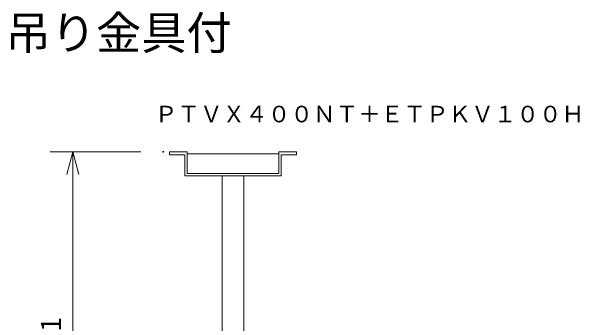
# Model space of a CAD drawing. Units: millimetres, scale not verified. Extents: x -62 to 63, y -57 to 57.
# Drawn here: x 5 to 55.3, y 29.1 to 56.7 of the extents above; entities that cross this region are included whole.
import ezdxf
from ezdxf.enums import TextEntityAlignment as Align

# ---------------------------------------------------------------- set-up
doc = ezdxf.new("R2010")
doc.units = ezdxf.units.MM
doc.header["$LTSCALE"] = 0.125
doc.header["$PDMODE"] = 32
doc.header["$PDSIZE"] = 0.0625
for name, color, linetype, lineweight in [('0-0_0', 7, 'Continuous', 18), ('0-6_SUNPO', 7, 'Continuous', 9), ('0-7_S1', 1, 'Continuous', 18)]:
    doc.layers.add(name, color=color, linetype=linetype, lineweight=lineweight)
for name, color, linetype in [('0-2_MOJI1', 7, 'Continuous'), ('0-4_TOUROKU', 7, 'Continuous'), ('0-5_DEFPOINTS', 7, 'Continuous')]:
    doc.layers.add(name, color=color, linetype=linetype)
doc.styles.add('ＭＳ ゴシック', font='')
doc.styles.get('ＭＳ ゴシック').set_extended_font_data('MS Gothic')

# ---------------------------------------------------------------- blocks, each defined once
blk = doc.blocks.new('_OPEN30')
at = {"layer": '0-0_0', "lineweight": 9}
blk.add_line((0, 0), (-1, 0), dxfattribs=at)
blk.add_lwpolyline([(-1, 0.26795), (0, 0), (-1, -0.26795)], dxfattribs=at)
blk = doc.blocks.new('D5')
at = {"layer": '0-5_DEFPOINTS'}
for p in [(16.4034, 46.3538), (8.4034, 5.9035), (16.4034, 5.9035)]:
    blk.add_point(p, dxfattribs=at)
at = {"layer": '0-6_SUNPO'}
for p, q in [((14.4034, 46.3538), (6.4034, 46.3538)), ((8.4034, 44.3538), (8.4034, 7.9035)), ((14.4034, 5.9035), (6.4034, 5.9035))]:
    blk.add_line(p, q, dxfattribs=at)
at = {"layer": '0-6_SUNPO', "xscale": 2, "yscale": 2}
for p, rotation in [((8.4034, 46.3538), 90), ((8.4034, 5.9035), 270)]:
    blk.add_blockref('_OPEN30', p, dxfattribs=dict(at, rotation=rotation))
at = {"layer": '0-6_SUNPO', "style": 'ＭＳ ゴシック'}
blk.add_text('911～1481', height=1.833, rotation=90, dxfattribs=at).set_placement((7.9034, 20.5036), align=Align.BOTTOM_LEFT)

msp = doc.modelspace()

# ---------------------------------------------------------------- linework, layer by layer
at = {"layer": '0-7_S1'}
for p, q in [((20.5871, 44.3176), (20.5871, 42.4009)), ((30.2497, 44.3176), (28.6785, 44.3176)), ((28.6785, 44.3176), (28.6785, 42.4009)), ((30.2497, 44.0412), (30.2497, 44.3176)), ((20.3769, 42.1908), (20.3769, 44.0412)), ((28.6785, 44.1397), (20.5871, 44.1397)), ((28.8887, 44.0412), (30.2497, 44.0412)), ((28.8887, 42.1908), (28.8887, 44.0412)), ((28.6785, 42.4009), (20.5871, 42.4009)), ((28.8887, 42.1908), (20.3769, 42.1908)), ((23.6706, 14.398), (23.6706, 42.2018)), ((25.595, 14.398), (25.595, 42.2018))]:
    msp.add_line(p, q, dxfattribs=at)
msp.add_lwpolyline([(20.3769, 44.0412), (19.0159, 44.0412), (19.0159, 44.3176), (20.5871, 44.3176)], dxfattribs=at)

# ---------------------------------------------------------------- block references
at = {"layer": '0-6_SUNPO'}
msp.add_blockref('D5', (2.0679, -2.0361), dxfattribs=at)

# ---------------------------------------------------------------- texts
at = {"layer": '0-2_MOJI1', "style": 'ＭＳ ゴシック'}
msp.add_text('液晶プロジェクター天吊り金具付', height=2.933, dxfattribs=at).set_placement((-35.487, 52.4754), align=Align.BOTTOM_LEFT)
at = {"layer": '0-4_TOUROKU', "style": 'ＭＳ ゴシック'}
msp.add_text('ＰＴＶＸ４００ＮＴ＋ＥＴＰＫＶ１００Ｈ', height=1.466, dxfattribs=at).set_placement((17.7129, 46.4754), align=Align.BOTTOM_LEFT)

doc.saveas('drawing.dxf')
